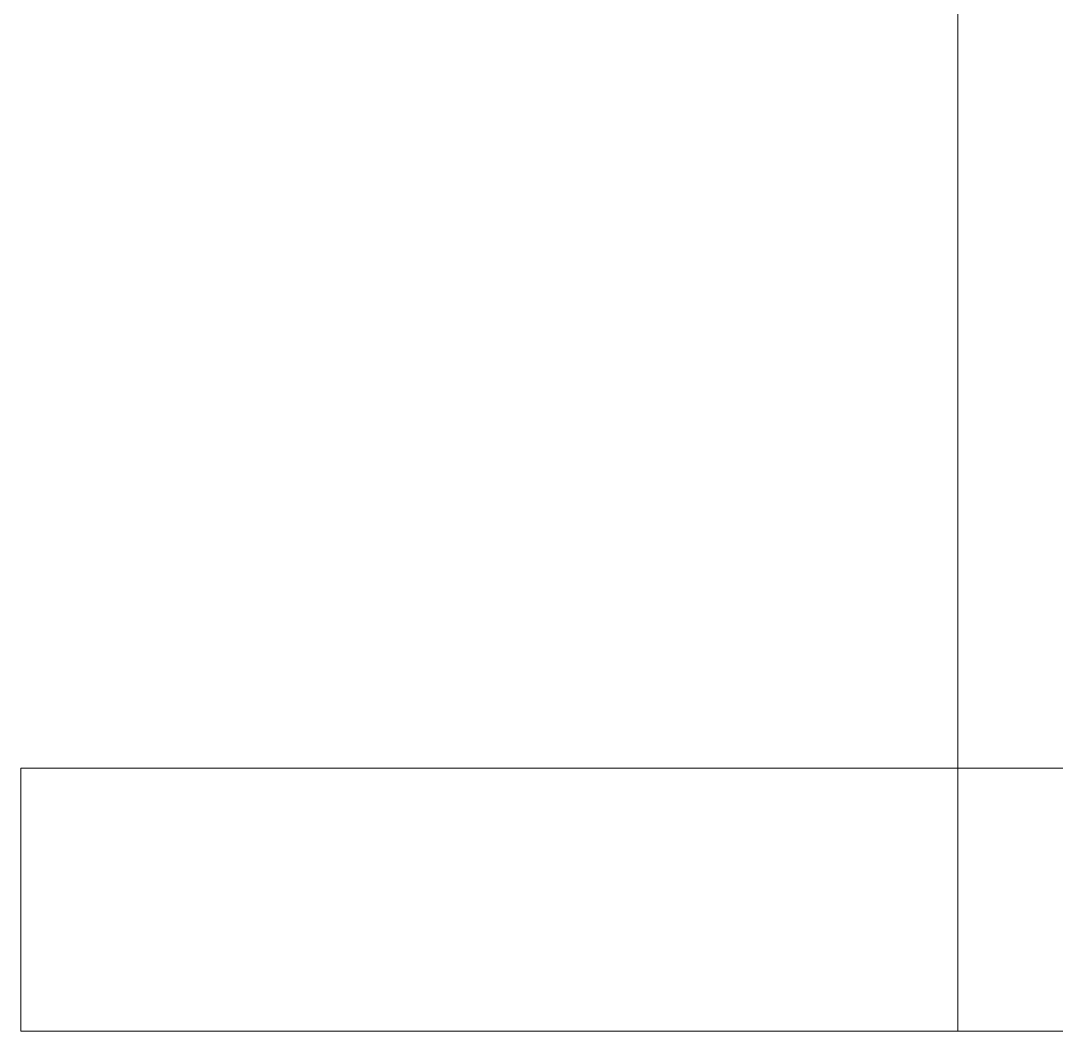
# Model space of a CAD drawing. Header units: inches. Extents: x -1569 to 1282, y -721 to 887.
# Drawn here: x -1425.3 to -1047.4, y 112 to 480.9 of the extents above; entities that cross this region are included whole.
import ezdxf

# ---------------------------------------------------------------- set-up
doc = ezdxf.new("R2010")
doc.units = ezdxf.units.IN
doc.header["$MEASUREMENT"] = 0
doc.layers.add('A-DETL', color=90, linetype='Continuous', lineweight=13)

msp = doc.modelspace()

# ---------------------------------------------------------------- linework, layer by layer
at = {"layer": 'A-DETL'}
for p, q in [((-1083.32, 208.03), (-1083.32, 754.03)), ((-1083.32, 208.03), (-1425.32, 208.03)), ((-1425.32, 112.03), (-1425.32, 208.03)), ((-1083.32, 112.03), (-1083.32, 208.03)), ((-1083.32, 208.03), (-1036.7, 208.03)), ((-1083.32, 112.03), (-1425.32, 112.03)), ((-1036.7, 112.03), (-1083.32, 112.03))]:
    msp.add_line(p, q, dxfattribs=at)

doc.saveas('drawing.dxf')
